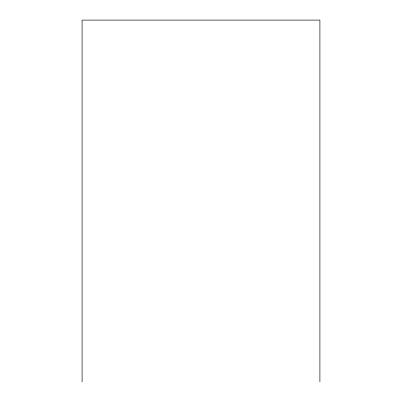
<?xml version="1.0" encoding="UTF-8"?>
<svg xmlns="http://www.w3.org/2000/svg" width="402" height="402" viewBox="0 0 402 402"><rect width="100%" height="100%" fill="white"/><g stroke="black" fill="none" stroke-linecap="round" stroke-linejoin="round"><path stroke-width="0.6" d="M319.907 381.9L319.907 20.1L82.093 20.1L82.093 381.9"/></g></svg>
